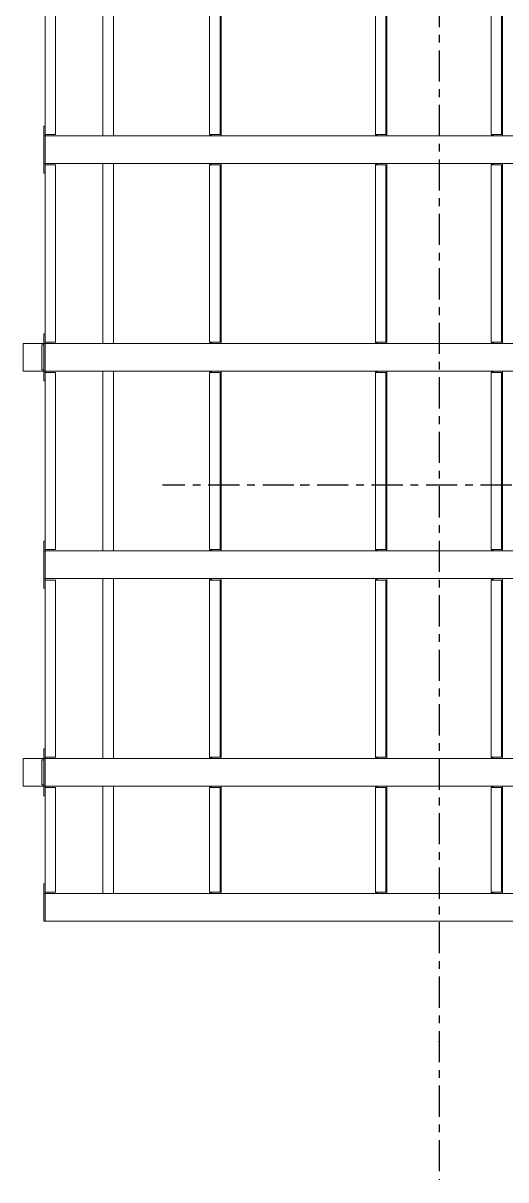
# Model space of a CAD drawing. Header units: millimetres. Extents: x -153298 to 620751, y -313239 to 250031.
# Drawn here: x 76540 to 80029, y 138155 to 146514 of the extents above; entities that cross this region are included whole.
import ezdxf
from ezdxf.enums import TextEntityAlignment as Align

# ---------------------------------------------------------------- set-up
doc = ezdxf.new("R2010")
doc.units = ezdxf.units.MM
for name, pattern in [('CENTER', [2, 1.25, -0.25, 0.25, -0.25]), ('TA_GL_000.90000', [2.475, 0.9, -0.225, 0.225, -0.225, 0.9]), ('XKITLINE00', [0])]:
    doc.linetypes.add(name, pattern=pattern)
for name, color, linetype in [('000 - 0_SYM_DWG_GRIDLINE_MAIN_COLOR_251', 251, 'Continuous'), ('000 - 0_SYM_DWG_SLOPE-SYM_TEXT_COLOR_3', 3, 'Continuous'), ('000 - EXISTING_COLUMN_MAIN_COLOR_1', 1, 'Continuous'), ('000 - EXISTING_STEEL-STRUCTURE_MAIN_COLOR_1', 1, 'Continuous'), ('000 - EXISTING_STEEL-STRUCTURE_MAIN_COLOR_251', 251, 'Continuous'), ('000 - GRID', 251, 'CENTER')]:
    doc.layers.add(name, color=color, linetype=linetype)
doc.styles.add('ARIAL', font='arial.ttf')
doc.styles.add('TA', font='', dxfattribs={"height": 4.5})
doc.styles.get('TA').set_extended_font_data('Cordia New')

# ---------------------------------------------------------------- blocks, each defined once
blk = doc.blocks.new('*U4769')
at = {"layer": '000 - 0_SYM_DWG_GRIDLINE_MAIN_COLOR_251', "color": 0, "linetype": 'ByBlock', "ltscale": 5}
blk.add_line((20, 0), (-600, 0), dxfattribs=at)
at = {"layer": '000 - 0_SYM_DWG_GRIDLINE_MAIN_COLOR_251', "color": 3}
blk.add_point((-580, 0), dxfattribs=at)
at = {"style": 'TA', "flags": 1}
blk.add_attdef('LOCATION', (6, -6), '', height=4.5, rotation=270, dxfattribs=at)
at = {"layer": '000 - 0_SYM_DWG_SLOPE-SYM_TEXT_COLOR_3', "style": 'ARIAL'}
blk.add_attdef('GRID-HEAD', text='', height=4, rotation=180, dxfattribs=at).set_placement((40, 0), align=Align.MIDDLE_CENTER)
blk = doc.blocks.new('*U4770')
at = {"layer": '000 - 0_SYM_DWG_GRIDLINE_MAIN_COLOR_251', "color": 0, "linetype": 'ByBlock', "ltscale": 5}
blk.add_line((20, 0), (-188, 0), dxfattribs=at)
at = {"layer": '000 - 0_SYM_DWG_GRIDLINE_MAIN_COLOR_251', "color": 3}
blk.add_point((-168, 0), dxfattribs=at)
at = {"style": 'TA', "flags": 1}
blk.add_attdef('LOCATION', (6, -6), '', height=4.5, rotation=270, dxfattribs=at)
at = {"layer": '000 - 0_SYM_DWG_SLOPE-SYM_TEXT_COLOR_3', "style": 'ARIAL'}
blk.add_attdef('GRID-HEAD', text='', height=4, rotation=270, dxfattribs=at).set_placement((40, 0), align=Align.MIDDLE_CENTER)
blk = doc.blocks.new('W-1-PP19-ST-ENT1-1_20260610-010700_LOPF_DIMS')
at = {"layer": '000 - GRID', "linetype": 'TA_GL_000.90000'}
for name, p, xscale, yscale, zscale, rotation in [('*U4770', (22800, 7400), 50.00000000000004, 50.00000000000004, 50.00000000000004, 90), ('*U4769', (-2180, 0), 50, 50, 50, 180)]:
    blk.add_blockref(name, p, dxfattribs=dict(at, xscale=xscale, yscale=yscale, zscale=zscale, rotation=rotation))
blk = doc.blocks.new('*A875860')
at = {"layer": '000 - EXISTING_STEEL-STRUCTURE_MAIN_COLOR_251', "linetype": 'XKITLINE00', "lineweight": 0}
for p, q in [((320.160005, 109.944), (320.160005, 109.344)), ((320.160005, 109.944), (330.403045, 109.944)), ((330.403045, 109.944), (330.403045, 109.344)), ((320.160005, 109.344), (330.403045, 109.344))]:
    blk.add_line(p, q, dxfattribs=at)
blk = doc.blocks.new('*A876861')
at = {"layer": '000 - EXISTING_STEEL-STRUCTURE_MAIN_COLOR_251', "linetype": 'XKITLINE00', "lineweight": 0}
for p, q in [((332.080005, 113.28328), (342.480005, 113.28328)), ((332.080005, 112.68328), (342.480005, 112.68328))]:
    blk.add_line(p, q, dxfattribs=at)
blk = doc.blocks.new('*A877862')
at = {"layer": '000 - EXISTING_STEEL-STRUCTURE_MAIN_COLOR_251', "linetype": 'XKITLINE00', "lineweight": 0}
for p, q in [((332.160005, 109.944), (332.160005, 109.344)), ((332.160005, 109.944), (342.403045, 109.944)), ((342.403045, 109.944), (342.403045, 109.344)), ((332.160005, 109.344), (342.403045, 109.344))]:
    blk.add_line(p, q, dxfattribs=at)
blk = doc.blocks.new('*A878863')
at = {"layer": '000 - EXISTING_STEEL-STRUCTURE_MAIN_COLOR_251', "linetype": 'XKITLINE00', "lineweight": 0}
for p, q in [((344.080005, 113.28328), (354.480005, 113.28328)), ((344.080005, 112.68328), (354.480005, 112.68328))]:
    blk.add_line(p, q, dxfattribs=at)
blk = doc.blocks.new('*A879864')
at = {"layer": '000 - EXISTING_STEEL-STRUCTURE_MAIN_COLOR_251', "linetype": 'XKITLINE00', "lineweight": 0}
for p, q in [((344.160005, 109.944), (344.160005, 109.344)), ((344.160005, 109.944), (354.403045, 109.944)), ((354.403045, 109.944), (354.403045, 109.344)), ((344.160005, 109.344), (354.403045, 109.344))]:
    blk.add_line(p, q, dxfattribs=at)
blk = doc.blocks.new('*A880865')
at = {"layer": '000 - EXISTING_STEEL-STRUCTURE_MAIN_COLOR_251', "linetype": 'XKITLINE00', "lineweight": 0}
for p, q in [((356.080005, 113.28328), (366.480005, 113.28328)), ((356.080005, 112.68328), (366.480005, 112.68328))]:
    blk.add_line(p, q, dxfattribs=at)
blk = doc.blocks.new('*A881866')
at = {"layer": '000 - EXISTING_STEEL-STRUCTURE_MAIN_COLOR_251', "linetype": 'XKITLINE00', "lineweight": 0}
for p, q in [((356.160005, 109.944), (356.160005, 109.344)), ((356.160005, 109.944), (366.403045, 109.944)), ((366.403045, 109.944), (366.403045, 109.344)), ((356.160005, 109.344), (366.403045, 109.344))]:
    blk.add_line(p, q, dxfattribs=at)
blk = doc.blocks.new('*A882867')
at = {"layer": '000 - EXISTING_STEEL-STRUCTURE_MAIN_COLOR_251', "linetype": 'XKITLINE00', "lineweight": 0}
for p, q in [((368.080005, 113.28328), (374.279995, 113.28328)), ((368.080005, 112.68328), (374.279995, 112.68328))]:
    blk.add_line(p, q, dxfattribs=at)
blk = doc.blocks.new('*A883868')
at = {"layer": '000 - EXISTING_STEEL-STRUCTURE_MAIN_COLOR_251', "linetype": 'XKITLINE00', "lineweight": 0}
for p, q in [((368.160005, 109.944), (368.160005, 109.344)), ((368.160005, 109.944), (374.203045, 109.944)), ((374.203045, 109.944), (374.203045, 109.344)), ((368.160005, 109.344), (374.203045, 109.344))]:
    blk.add_line(p, q, dxfattribs=at)
blk = doc.blocks.new('*A884869')
at = {"layer": '000 - EXISTING_STEEL-STRUCTURE_MAIN_COLOR_251', "linetype": 'XKITLINE00', "lineweight": 0}
for p, q in [((320.080005, 135.794399), (330.480005, 135.794399)), ((320.080005, 135.790212), (330.480005, 135.790212)), ((320.080005, 135.242963), (320.160005, 135.242963)), ((320.080005, 135.194814), (320.160005, 135.194814)), ((320.080005, 135.142885), (320.160005, 135.142885)), ((330.400005, 135.735782), (320.160005, 135.735782)), ((320.160005, 135.735782), (320.160005, 135.731595)), ((320.160005, 135.731595), (330.400005, 135.731595)), ((320.160005, 135.731595), (320.160005, 135.132418)), ((320.160005, 135.132418), (330.400005, 135.132418)), ((330.400005, 135.731595), (330.400005, 135.735782)), ((330.400005, 135.132418), (330.400005, 135.731595)), ((330.400005, 135.242963), (330.480005, 135.242963)), ((330.400005, 135.194814), (330.480005, 135.194814)), ((330.400005, 135.142885), (330.480005, 135.142885))]:
    blk.add_line(p, q, dxfattribs=at)
blk = doc.blocks.new('*A885870')
at = {"layer": '000 - EXISTING_STEEL-STRUCTURE_MAIN_COLOR_251', "linetype": 'XKITLINE00', "lineweight": 0}
for p, q in [((332.080005, 135.794399), (342.480005, 135.794399)), ((332.080005, 135.790212), (342.480005, 135.790212)), ((332.080005, 135.242963), (332.160005, 135.242963)), ((332.080005, 135.194814), (332.160005, 135.194814)), ((332.080005, 135.142885), (332.160005, 135.142885)), ((342.400005, 135.735782), (332.160005, 135.735782)), ((332.160005, 135.735782), (332.160005, 135.731595)), ((332.160005, 135.731595), (342.400005, 135.731595)), ((332.160005, 135.731595), (332.160005, 135.132418)), ((332.160005, 135.132418), (342.400005, 135.132418)), ((342.400005, 135.731595), (342.400005, 135.735782)), ((342.400005, 135.132418), (342.400005, 135.731595)), ((342.400005, 135.242963), (342.480005, 135.242963)), ((342.400005, 135.194814), (342.480005, 135.194814)), ((342.400005, 135.142885), (342.480005, 135.142885))]:
    blk.add_line(p, q, dxfattribs=at)
blk = doc.blocks.new('*A886871')
at = {"layer": '000 - EXISTING_STEEL-STRUCTURE_MAIN_COLOR_251', "linetype": 'XKITLINE00', "lineweight": 0}
for p, q in [((344.080005, 135.794399), (354.480005, 135.794399)), ((344.080005, 135.790212), (354.480005, 135.790212)), ((344.080005, 135.242963), (344.160005, 135.242963)), ((344.080005, 135.194814), (344.160005, 135.194814)), ((344.080005, 135.142885), (344.160005, 135.142885)), ((354.400005, 135.735782), (344.160005, 135.735782)), ((344.160005, 135.735782), (344.160005, 135.731595)), ((344.160005, 135.731595), (354.400005, 135.731595)), ((344.160005, 135.731595), (344.160005, 135.132418)), ((344.160005, 135.132418), (354.400005, 135.132418)), ((354.400005, 135.731595), (354.400005, 135.735782)), ((354.400005, 135.132418), (354.400005, 135.731595)), ((354.400005, 135.242963), (354.480005, 135.242963)), ((354.400005, 135.194814), (354.480005, 135.194814)), ((354.400005, 135.142885), (354.480005, 135.142885))]:
    blk.add_line(p, q, dxfattribs=at)
blk = doc.blocks.new('*A887872')
at = {"layer": '000 - EXISTING_STEEL-STRUCTURE_MAIN_COLOR_251', "linetype": 'XKITLINE00', "lineweight": 0}
for p, q in [((356.080005, 135.794399), (366.480005, 135.794399)), ((356.080005, 135.790212), (366.480005, 135.790212)), ((356.080005, 135.242963), (356.160005, 135.242963)), ((356.080005, 135.194814), (356.160005, 135.194814)), ((356.080005, 135.142885), (356.160005, 135.142885)), ((366.400005, 135.735782), (356.160005, 135.735782)), ((356.160005, 135.735782), (356.160005, 135.731595)), ((356.160005, 135.731595), (366.400005, 135.731595)), ((356.160005, 135.731595), (356.160005, 135.132418)), ((356.160005, 135.132418), (366.400005, 135.132418)), ((366.400005, 135.731595), (366.400005, 135.735782)), ((366.400005, 135.132418), (366.400005, 135.731595)), ((366.400005, 135.242963), (366.480005, 135.242963)), ((366.400005, 135.194814), (366.480005, 135.194814)), ((366.400005, 135.142885), (366.480005, 135.142885))]:
    blk.add_line(p, q, dxfattribs=at)
blk = doc.blocks.new('*A888873')
at = {"layer": '000 - EXISTING_STEEL-STRUCTURE_MAIN_COLOR_251', "linetype": 'XKITLINE00', "lineweight": 0}
for p, q in [((368.080005, 135.794399), (374.279995, 135.794399)), ((368.080005, 135.790212), (374.279995, 135.790212)), ((368.080005, 135.242963), (368.160005, 135.242963)), ((368.080005, 135.194814), (368.160005, 135.194814)), ((368.080005, 135.142885), (368.160005, 135.142885)), ((374.200005, 135.735782), (368.160005, 135.735782)), ((368.160005, 135.735782), (368.160005, 135.731595)), ((368.160005, 135.731595), (374.200005, 135.731595)), ((368.160005, 135.731595), (368.160005, 135.132418)), ((368.160005, 135.132418), (374.200005, 135.132418)), ((374.200005, 135.731595), (374.200005, 135.735782)), ((374.200005, 135.132418), (374.200005, 135.731595)), ((374.200005, 135.242963), (374.279995, 135.242963)), ((374.200005, 135.194814), (374.279995, 135.194814)), ((374.200005, 135.142885), (374.279995, 135.142885))]:
    blk.add_line(p, q, dxfattribs=at)
blk = doc.blocks.new('*A891876')
at = {"layer": '000 - EXISTING_STEEL-STRUCTURE_MAIN_COLOR_1', "linetype": 'XKITLINE00', "lineweight": 0}
for p, q in [((330.480005, 109.344), (330.480005, 137.151988)), ((332.080005, 109.344), (332.080005, 137.151988)), ((330.480005, 109.344), (332.080005, 109.344))]:
    blk.add_line(p, q, dxfattribs=at)
blk = doc.blocks.new('*A892877')
at = {"layer": '000 - EXISTING_STEEL-STRUCTURE_MAIN_COLOR_1', "linetype": 'XKITLINE00', "lineweight": 0}
for p, q in [((342.480005, 109.344), (342.480005, 137.151988)), ((344.080005, 109.344), (344.080005, 137.151988)), ((342.480005, 109.344), (344.080005, 109.344))]:
    blk.add_line(p, q, dxfattribs=at)
blk = doc.blocks.new('*A893878')
at = {"layer": '000 - EXISTING_STEEL-STRUCTURE_MAIN_COLOR_1', "linetype": 'XKITLINE00', "lineweight": 0}
for p, q in [((329.920005, 109.264), (329.920005, 109.344)), ((332.640005, 109.264), (329.920005, 109.264)), ((332.160005, 109.344), (330.403045, 109.344)), ((330.480005, 109.344), (330.480005, 109.264)), ((332.080005, 109.264), (332.080005, 109.344)), ((332.640005, 109.264), (332.640005, 109.344))]:
    blk.add_line(p, q, dxfattribs=at)
blk = doc.blocks.new('*A894879')
at = {"layer": '000 - EXISTING_COLUMN_MAIN_COLOR_1', "linetype": 'XKITLINE00', "lineweight": 0}
for p, q in [((342.480029, 108.064002), (342.480029, 109.264)), ((344.080029, 109.264), (344.080029, 108.064002)), ((344.080029, 108.064002), (342.480029, 108.064002))]:
    blk.add_line(p, q, dxfattribs=at)
blk = doc.blocks.new('*A895880')
at = {"layer": '000 - EXISTING_STEEL-STRUCTURE_MAIN_COLOR_1', "linetype": 'XKITLINE00', "lineweight": 0}
for p, q in [((341.920005, 109.264), (341.920005, 109.344)), ((344.640005, 109.264), (341.920005, 109.264)), ((344.160005, 109.344), (342.403045, 109.344)), ((342.480005, 109.344), (342.480005, 109.264)), ((344.080005, 109.264), (344.080005, 109.344)), ((344.640005, 109.264), (344.640005, 109.344))]:
    blk.add_line(p, q, dxfattribs=at)
blk = doc.blocks.new('*A897882')
at = {"layer": '000 - EXISTING_STEEL-STRUCTURE_MAIN_COLOR_1', "linetype": 'XKITLINE00', "lineweight": 0}
for p, q in [((342.560005, 109.14398), (342.560005, 109.264)), ((342.560005, 109.14398), (344.000005, 109.143981)), ((344.000005, 109.143981), (344.000005, 109.264))]:
    blk.add_line(p, q, dxfattribs=at)
blk = doc.blocks.new('*A898883')
at = {"layer": '000 - EXISTING_STEEL-STRUCTURE_MAIN_COLOR_1', "linetype": 'XKITLINE00', "lineweight": 0}
for p, q in [((354.480005, 109.344), (354.480005, 137.151988)), ((356.080005, 109.344), (356.080005, 137.151988)), ((354.480005, 109.344), (356.080005, 109.344))]:
    blk.add_line(p, q, dxfattribs=at)
blk = doc.blocks.new('*A899884')
at = {"layer": '000 - EXISTING_STEEL-STRUCTURE_MAIN_COLOR_1', "linetype": 'XKITLINE00', "lineweight": 0}
for p, q in [((366.480005, 109.344), (366.480005, 137.151988)), ((368.080005, 109.344), (368.080005, 137.151988)), ((366.480005, 109.344), (368.080005, 109.344))]:
    blk.add_line(p, q, dxfattribs=at)
blk = doc.blocks.new('*A900885')
at = {"layer": '000 - EXISTING_STEEL-STRUCTURE_MAIN_COLOR_1', "linetype": 'XKITLINE00', "lineweight": 0}
for p, q in [((353.920005, 109.264), (353.920005, 109.344)), ((356.640005, 109.264), (353.920005, 109.264)), ((356.160005, 109.344), (354.403045, 109.344)), ((354.480005, 109.344), (354.480005, 109.264)), ((356.080005, 109.264), (356.080005, 109.344)), ((356.640005, 109.264), (356.640005, 109.344))]:
    blk.add_line(p, q, dxfattribs=at)
blk = doc.blocks.new('*A901886')
at = {"layer": '000 - EXISTING_STEEL-STRUCTURE_MAIN_COLOR_1', "linetype": 'XKITLINE00', "lineweight": 0}
for p, q in [((365.920005, 109.264), (365.920005, 109.344)), ((368.640005, 109.264), (365.920005, 109.264)), ((368.160005, 109.344), (366.403045, 109.344)), ((366.480005, 109.344), (366.480005, 109.264)), ((368.080005, 109.264), (368.080005, 109.344)), ((368.640005, 109.264), (368.640005, 109.344))]:
    blk.add_line(p, q, dxfattribs=at)
blk = doc.blocks.new('*A902887')
at = {"layer": '000 - EXISTING_COLUMN_MAIN_COLOR_1', "linetype": 'XKITLINE00', "lineweight": 0}
for p, q in [((366.480029, 108.064002), (366.480029, 109.264)), ((368.080029, 109.264), (368.080029, 108.064002)), ((368.080029, 108.064002), (366.480029, 108.064002))]:
    blk.add_line(p, q, dxfattribs=at)
blk = doc.blocks.new('*A903888')
at = {"layer": '000 - EXISTING_STEEL-STRUCTURE_MAIN_COLOR_1', "linetype": 'XKITLINE00', "lineweight": 0}
for p, q in [((373.720005, 109.264), (373.720005, 109.344)), ((375.880005, 109.264), (373.720005, 109.264)), ((374.203045, 109.344), (375.880005, 109.344)), ((374.280005, 109.264), (374.280005, 109.344)), ((375.880005, 109.264), (375.880005, 109.344))]:
    blk.add_line(p, q, dxfattribs=at)
blk = doc.blocks.new('*A904889')
at = {"layer": '000 - EXISTING_STEEL-STRUCTURE_MAIN_COLOR_1', "linetype": 'XKITLINE00', "lineweight": 0}
for p, q in [((366.560005, 109.14398), (366.560005, 109.264)), ((366.560005, 109.14398), (368.000005, 109.143981)), ((368.000005, 109.143981), (368.000005, 109.264))]:
    blk.add_line(p, q, dxfattribs=at)
blk = doc.blocks.new('*A905890')
at = {"layer": '000 - EXISTING_STEEL-STRUCTURE_MAIN_COLOR_1', "linetype": 'XKITLINE00', "lineweight": 0}
for p, q in [((374.279995, 109.344), (374.279995, 137.151988)), ((375.879995, 109.344), (375.879995, 137.151988)), ((375.879995, 109.344), (374.279995, 109.344))]:
    blk.add_line(p, q, dxfattribs=at)
blk = doc.blocks.new('*A923908')
at = {"layer": '000 - EXISTING_STEEL-STRUCTURE_MAIN_COLOR_251', "linetype": 'XKITLINE00', "lineweight": 0}
for p, q in [((320.080005, 119.512941), (330.480005, 119.512941)), ((320.080005, 119.508754), (330.480005, 119.508754)), ((330.400005, 119.454324), (320.160005, 119.454324)), ((320.160005, 119.454324), (320.160005, 119.450138)), ((320.160005, 119.450138), (330.400005, 119.450138)), ((320.160005, 119.450138), (320.160005, 118.85096)), ((330.400005, 119.450138), (330.400005, 119.454324)), ((330.400005, 118.85096), (330.400005, 119.450138)), ((320.080005, 118.961505), (320.160005, 118.961505)), ((320.080005, 118.913356), (320.160005, 118.913356)), ((320.080005, 118.861427), (320.160005, 118.861427)), ((320.160005, 118.85096), (330.400005, 118.85096)), ((330.400005, 118.961505), (330.480005, 118.961505)), ((330.400005, 118.913356), (330.480005, 118.913356)), ((330.400005, 118.861427), (330.480005, 118.861427))]:
    blk.add_line(p, q, dxfattribs=at)
blk = doc.blocks.new('*A924909')
at = {"layer": '000 - EXISTING_STEEL-STRUCTURE_MAIN_COLOR_251', "linetype": 'XKITLINE00', "lineweight": 0}
for p, q in [((332.080005, 119.512941), (342.480005, 119.512941)), ((332.080005, 119.508754), (342.480005, 119.508754)), ((342.400005, 119.454324), (332.160005, 119.454324)), ((332.160005, 119.454324), (332.160005, 119.450138)), ((332.160005, 119.450138), (342.400005, 119.450138)), ((332.160005, 119.450138), (332.160005, 118.85096)), ((342.400005, 119.450138), (342.400005, 119.454324)), ((342.400005, 118.85096), (342.400005, 119.450138)), ((332.080005, 118.961505), (332.160005, 118.961505)), ((332.080005, 118.913356), (332.160005, 118.913356)), ((332.080005, 118.861427), (332.160005, 118.861427)), ((332.160005, 118.85096), (342.400005, 118.85096)), ((342.400005, 118.961505), (342.480005, 118.961505)), ((342.400005, 118.913356), (342.480005, 118.913356)), ((342.400005, 118.861427), (342.480005, 118.861427))]:
    blk.add_line(p, q, dxfattribs=at)
blk = doc.blocks.new('*A925910')
at = {"layer": '000 - EXISTING_STEEL-STRUCTURE_MAIN_COLOR_251', "linetype": 'XKITLINE00', "lineweight": 0}
for p, q in [((344.080005, 119.512941), (354.480005, 119.512941)), ((344.080005, 119.508754), (354.480005, 119.508754)), ((354.400005, 119.454324), (344.160005, 119.454324)), ((344.160005, 119.454324), (344.160005, 119.450138)), ((344.160005, 119.450138), (354.400005, 119.450138)), ((344.160005, 119.450138), (344.160005, 118.85096)), ((354.400005, 119.450138), (354.400005, 119.454324)), ((354.400005, 118.85096), (354.400005, 119.450138)), ((344.080005, 118.961505), (344.160005, 118.961505)), ((344.080005, 118.913356), (344.160005, 118.913356)), ((344.080005, 118.861427), (344.160005, 118.861427)), ((344.160005, 118.85096), (354.400005, 118.85096)), ((354.400005, 118.961505), (354.480005, 118.961505)), ((354.400005, 118.913356), (354.480005, 118.913356)), ((354.400005, 118.861427), (354.480005, 118.861427))]:
    blk.add_line(p, q, dxfattribs=at)
blk = doc.blocks.new('*A926911')
at = {"layer": '000 - EXISTING_STEEL-STRUCTURE_MAIN_COLOR_251', "linetype": 'XKITLINE00', "lineweight": 0}
for p, q in [((356.080005, 119.512941), (366.480005, 119.512941)), ((356.080005, 119.508754), (366.480005, 119.508754)), ((366.400005, 119.454324), (356.160005, 119.454324)), ((356.160005, 119.454324), (356.160005, 119.450138)), ((356.160005, 119.450138), (366.400005, 119.450138)), ((356.160005, 119.450138), (356.160005, 118.85096)), ((366.400005, 119.450138), (366.400005, 119.454324)), ((366.400005, 118.85096), (366.400005, 119.450138)), ((356.080005, 118.961505), (356.160005, 118.961505)), ((356.080005, 118.913356), (356.160005, 118.913356)), ((356.080005, 118.861427), (356.160005, 118.861427)), ((356.160005, 118.85096), (366.400005, 118.85096)), ((366.400005, 118.961505), (366.480005, 118.961505)), ((366.400005, 118.913356), (366.480005, 118.913356)), ((366.400005, 118.861427), (366.480005, 118.861427))]:
    blk.add_line(p, q, dxfattribs=at)
blk = doc.blocks.new('*A927912')
at = {"layer": '000 - EXISTING_STEEL-STRUCTURE_MAIN_COLOR_251', "linetype": 'XKITLINE00', "lineweight": 0}
for p, q in [((368.080005, 119.512941), (374.279995, 119.512941)), ((368.080005, 119.508754), (374.279995, 119.508754)), ((374.200005, 119.454324), (368.160005, 119.454324)), ((368.160005, 119.454324), (368.160005, 119.450138)), ((368.160005, 119.450138), (374.200005, 119.450138)), ((368.160005, 119.450138), (368.160005, 118.85096)), ((374.200005, 119.450138), (374.200005, 119.454324)), ((374.200005, 118.85096), (374.200005, 119.450138)), ((368.080005, 118.961505), (368.160005, 118.961505)), ((368.080005, 118.913356), (368.160005, 118.913356)), ((368.080005, 118.861427), (368.160005, 118.861427)), ((368.160005, 118.85096), (374.200005, 118.85096)), ((374.200005, 118.961505), (374.279995, 118.961505)), ((374.200005, 118.913356), (374.279995, 118.913356)), ((374.200005, 118.861427), (374.279995, 118.861427))]:
    blk.add_line(p, q, dxfattribs=at)
blk = doc.blocks.new('*A928913')
at = {"layer": '000 - EXISTING_STEEL-STRUCTURE_MAIN_COLOR_251', "linetype": 'XKITLINE00', "lineweight": 0}
for p, q in [((320.080005, 129.099784), (330.480005, 129.099784)), ((320.080005, 129.095597), (330.480005, 129.095597)), ((320.080005, 128.548348), (320.160005, 128.548348)), ((320.080005, 128.500199), (320.160005, 128.500199)), ((320.080005, 128.448271), (320.160005, 128.448271)), ((330.400005, 129.041168), (320.160005, 129.041168)), ((320.160005, 129.041168), (320.160005, 129.036981)), ((320.160005, 129.036981), (330.400005, 129.036981)), ((320.160005, 129.036981), (320.160005, 128.437803)), ((320.160005, 128.437803), (330.400005, 128.437803)), ((330.400005, 129.036981), (330.400005, 129.041168)), ((330.400005, 128.437803), (330.400005, 129.036981)), ((330.400005, 128.548348), (330.480005, 128.548348)), ((330.400005, 128.500199), (330.480005, 128.500199)), ((330.400005, 128.448271), (330.480005, 128.448271))]:
    blk.add_line(p, q, dxfattribs=at)
blk = doc.blocks.new('*A929914')
at = {"layer": '000 - EXISTING_STEEL-STRUCTURE_MAIN_COLOR_251', "linetype": 'XKITLINE00', "lineweight": 0}
for p, q in [((332.080005, 129.099784), (342.480005, 129.099784)), ((332.080005, 129.095597), (342.480005, 129.095597)), ((332.080005, 128.548348), (332.160005, 128.548348)), ((332.080005, 128.500199), (332.160005, 128.500199)), ((332.080005, 128.448271), (332.160005, 128.448271)), ((342.400005, 129.041168), (332.160005, 129.041168)), ((332.160005, 129.041168), (332.160005, 129.036981)), ((332.160005, 129.036981), (342.400005, 129.036981)), ((332.160005, 129.036981), (332.160005, 128.437803)), ((332.160005, 128.437803), (342.400005, 128.437803)), ((342.400005, 129.036981), (342.400005, 129.041168)), ((342.400005, 128.437803), (342.400005, 129.036981)), ((342.400005, 128.548348), (342.480005, 128.548348)), ((342.400005, 128.500199), (342.480005, 128.500199)), ((342.400005, 128.448271), (342.480005, 128.448271))]:
    blk.add_line(p, q, dxfattribs=at)
blk = doc.blocks.new('*A930915')
at = {"layer": '000 - EXISTING_STEEL-STRUCTURE_MAIN_COLOR_251', "linetype": 'XKITLINE00', "lineweight": 0}
for p, q in [((344.080005, 129.099784), (354.480005, 129.099784)), ((344.080005, 129.095597), (354.480005, 129.095597)), ((344.080005, 128.548348), (344.160005, 128.548348)), ((344.080005, 128.500199), (344.160005, 128.500199)), ((344.080005, 128.448271), (344.160005, 128.448271)), ((354.400005, 129.041168), (344.160005, 129.041168)), ((344.160005, 129.041168), (344.160005, 129.036981)), ((344.160005, 129.036981), (354.400005, 129.036981)), ((344.160005, 129.036981), (344.160005, 128.437803)), ((344.160005, 128.437803), (354.400005, 128.437803)), ((354.400005, 129.036981), (354.400005, 129.041168)), ((354.400005, 128.437803), (354.400005, 129.036981)), ((354.400005, 128.548348), (354.480005, 128.548348)), ((354.400005, 128.500199), (354.480005, 128.500199)), ((354.400005, 128.448271), (354.480005, 128.448271))]:
    blk.add_line(p, q, dxfattribs=at)
blk = doc.blocks.new('*A931916')
at = {"layer": '000 - EXISTING_STEEL-STRUCTURE_MAIN_COLOR_251', "linetype": 'XKITLINE00', "lineweight": 0}
for p, q in [((356.080005, 129.099784), (366.480005, 129.099784)), ((356.080005, 129.095597), (366.480005, 129.095597)), ((356.080005, 128.548348), (356.160005, 128.548348)), ((356.080005, 128.500199), (356.160005, 128.500199)), ((356.080005, 128.448271), (356.160005, 128.448271)), ((366.400005, 129.041168), (356.160005, 129.041168)), ((356.160005, 129.041168), (356.160005, 129.036981)), ((356.160005, 129.036981), (366.400005, 129.036981)), ((356.160005, 129.036981), (356.160005, 128.437803)), ((356.160005, 128.437803), (366.400005, 128.437803)), ((366.400005, 129.036981), (366.400005, 129.041168)), ((366.400005, 128.437803), (366.400005, 129.036981)), ((366.400005, 128.548348), (366.480005, 128.548348)), ((366.400005, 128.500199), (366.480005, 128.500199)), ((366.400005, 128.448271), (366.480005, 128.448271))]:
    blk.add_line(p, q, dxfattribs=at)
blk = doc.blocks.new('*A932917')
at = {"layer": '000 - EXISTING_STEEL-STRUCTURE_MAIN_COLOR_251', "linetype": 'XKITLINE00', "lineweight": 0}
for p, q in [((368.080005, 129.099784), (374.279995, 129.099784)), ((368.080005, 129.095597), (374.279995, 129.095597)), ((368.080005, 128.548348), (368.160005, 128.548348)), ((368.080005, 128.500199), (368.160005, 128.500199)), ((368.080005, 128.448271), (368.160005, 128.448271)), ((374.200005, 129.041168), (368.160005, 129.041168)), ((368.160005, 129.041168), (368.160005, 129.036981)), ((368.160005, 129.036981), (374.200005, 129.036981)), ((368.160005, 129.036981), (368.160005, 128.437803)), ((368.160005, 128.437803), (374.200005, 128.437803)), ((374.200005, 129.036981), (374.200005, 129.041168)), ((374.200005, 128.437803), (374.200005, 129.036981)), ((374.200005, 128.548348), (374.279995, 128.548348)), ((374.200005, 128.500199), (374.279995, 128.500199)), ((374.200005, 128.448271), (374.279995, 128.448271))]:
    blk.add_line(p, q, dxfattribs=at)
blk = doc.blocks.new('*A933918')
at = {"layer": '000 - EXISTING_STEEL-STRUCTURE_MAIN_COLOR_251', "linetype": 'XKITLINE00', "lineweight": 0}
for p, q in [((320.080005, 113.28328), (330.480005, 113.28328)), ((320.080005, 112.68328), (330.480005, 112.68328))]:
    blk.add_line(p, q, dxfattribs=at)
blk = doc.blocks.new('W-1-PP19-ST-ENT1-1_20260610-011831_LOPF_ST')
at = {"layer": '000 - EXISTING_COLUMN_MAIN_COLOR_1', "lineweight": 0, "xscale": 125, "yscale": 125, "zscale": 125}
for name in ['*A894879', '*A902887']:
    blk.add_blockref(name, (-21035, -16515), dxfattribs=at)
at = {"layer": '000 - EXISTING_STEEL-STRUCTURE_MAIN_COLOR_1', "lineweight": 0, "xscale": 125, "yscale": 125, "zscale": 125}
for name in ['*A891876', '*A892877', '*A898883', '*A899884', '*A905890', '*A893878', '*A895880', '*A897882', '*A900885', '*A901886', '*A904889', '*A903888']:
    blk.add_blockref(name, (-21035, -16515), dxfattribs=at)
at = {"layer": '000 - EXISTING_STEEL-STRUCTURE_MAIN_COLOR_251', "lineweight": 0, "xscale": 125, "yscale": 125, "zscale": 125}
for name in ['*A884869', '*A885870', '*A886871', '*A887872', '*A888873', '*A928913', '*A929914', '*A930915', '*A931916', '*A932917', '*A923908', '*A924909', '*A925910', '*A926911', '*A927912', '*A933918', '*A876861', '*A878863', '*A880865', '*A882867', '*A875860', '*A877862', '*A879864', '*A881866', '*A883868']:
    blk.add_blockref(name, (-21035, -16515), dxfattribs=at)

msp = doc.modelspace()

# ---------------------------------------------------------------- block references
at = {"color": 6, "rotation": 270}
msp.add_blockref('W-1-PP19-ST-ENT1-1_20260610-010700_LOPF_DIMS', (79546.6466, 165974.6174), dxfattribs=at)

# ---------------------------------------------------------------- next in the draw order: block references
msp.add_blockref('W-1-PP19-ST-ENT1-1_20260610-011831_LOPF_ST', (79546.6466, 165974.6174), dxfattribs=at)

doc.saveas('drawing.dxf')
